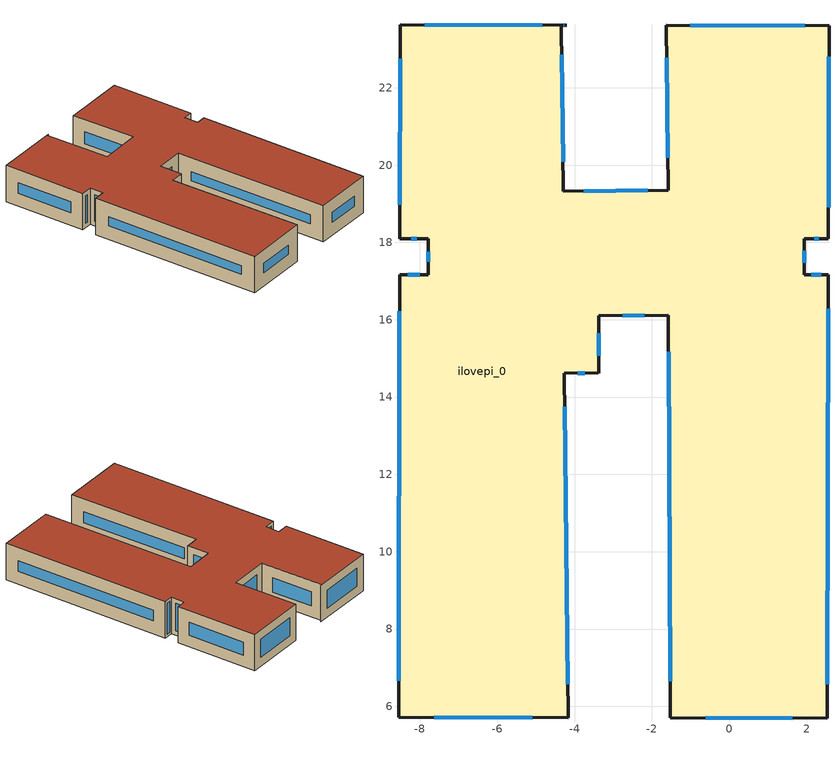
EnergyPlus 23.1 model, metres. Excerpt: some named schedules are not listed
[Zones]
ilovepi_0
 floor outside (90.1-2019 Nonresidential CZ 0 Exterior Floor (Mass)): -8.53,17.17 -7.79,17.17 -7.78,18.1 -8.52,18.1 -8.51,23.63 -4.21,23.62 -4.34,23.62 -4.29,19.32 -1.58,19.35 -1.63,23.61 2.58,23.6 2.57,18.1 1.94,18.1 1.94,17.17 2.57,17.17 2.54,5.69 -1.52,5.7 -1.57,16.11 -3.38,16.11 -3.37,14.62 -3.39,14.62 -4.26,14.61 -4.17,5.71 -8.55,5.72 z76
 wall outside (90.1-2019 Nonresidential CZ 0 Exterior Wall (Mass)): -3.37,14.62 -3.38,16.11 -1.57,16.11 -1.52,5.7 2.54,5.69 2.57,17.17 1.94,17.17 1.94,18.1 2.57,18.1 2.58,23.6 -1.63,23.61 -1.58,19.35 -4.29,19.32 -4.34,23.62 -4.21,23.62 -8.51,23.63 -8.52,18.1 -7.78,18.1 -7.79,17.17 -8.53,17.17 -8.55,5.72 -4.17,5.71 -4.26,14.61 -3.39,14.62 z76:78.5
 window (90.1-2019 Nonresidential CZ 0 Glazing (Operable)): -8.53,16.22 -8.55,6.67 z76.95:77.55; -0.61,5.7 1.63,5.69 z76.91:77.59; 2.54,6.57 2.56,16.29 / -8.51,22.75 -8.52,18.98 z76.88:77.62; 1.95,23.61 -1.01,23.61 / -4.84,23.62 -7.88,23.63 / -2.75,16.11 -2.2,16.11 z76.63:77.87; -2.11,19.34 -3.76,19.32 z76.53:77.97; -1.62,22.78 -1.59,20.19 z76.84:77.66; -4.28,23.62 -4.26,23.62 z76.06:78.44; -4.3,20.08 -4.33,22.85 z76.77:77.73; -3.37,15.07 -3.38,15.65 z76.45:78.05; -1.57,15.17 -1.52,6.65 z76.94:77.56; -7.63,5.72 -5.09,5.71 z76.93:77.57; -4.18,6.57 -4.25,13.75 z76.86:77.64; -3.92,14.62 -3.74,14.62 / -7.78,17.76 -7.79,17.5 z76.34:78.16; 2.2,18.1 2.31,18.1 z76.25:78.25; 1.94,17.48 1.94,17.79 z76.31:78.19; 2.38,17.17 2.12,17.17 z76.18:78.32; 2.57,18.9 2.58,22.8 z76.81:77.69; -8.23,18.1 -8.08,18.1 z76.3:78.2; -8,17.17 -8.31,17.17 z76.21:78.29
 roof outside (90.1-2019 Nonresidential CZ 0 Exterior Roof (Mass)): -7.79,17.17 -8.53,17.17 -8.55,5.72 -4.17,5.71 -4.26,14.61 -3.39,14.62 -3.37,14.62 -3.38,16.11 -1.57,16.11 -1.52,5.7 2.54,5.69 2.57,17.17 1.94,17.17 1.94,18.1 2.57,18.1 2.58,23.6 -1.63,23.61 -1.58,19.35 -4.29,19.32 -4.34,23.62 -4.21,23.62 -8.51,23.63 -8.52,18.1 -7.78,18.1 z78.5
[Site:GroundTemperature:BuildingSurface]
18, 18, 18, 18, 18, 18, 18, 18, 18, 18, 18, 18
[Site:GroundReflectance]
0.2, 0.2, 0.2, 0.2, 0.2, 0.2, 0.2, 0.2, 0.2, 0.2, 0.2, 0.2
[Site:GroundReflectance:SnowModifier]
1, 1
[Site:WeatherStation]
Wind Sensor Height Above Ground {m}=10; Wind Speed Profile Exponent=0.22; Wind Speed Profile Boundary Layer Thickness {m}=370; Air Temperature Sensor Height Above Ground {m}=1.5
[SizingPeriod:WeatherFileConditionType] Use Weather File Daylight Saving Period=No; Use Weather File Rain and Snow Indicators=No
Name | Period Selection | Day Type
Extreme Summer Weather Period for Design | SummerExtreme | SummerDesignDay
Extreme Winter Weather Period for Design | WinterExtreme | WinterDesignDay
[Building]
Building: North Axis {deg}=0; Terrain=Suburbs; Loads Convergence Tolerance Value=0.04; Temperature Convergence Tolerance Value {deltaC}=0.25; Solar Distribution=FullExterior; Maximum Number of Warmup Days=30; Minimum Number of Warmup Days=7
[Construction]
90.1-2019 Nonresidential CZ 0 Exterior Wall (Mass): Stucco_0.025_90.1-2019 Nonresidential CZ 0 Exterior Wall (Mass), Concrete_0.203_90.1-2019 Nonresidential CZ 0 Exterior Wall (Mass), Mineral Wool_0.006340168156952033_90.1-2019 Nonresidential CZ 0 Exterior Wall (Mass), Plaster_0.013_90.1-2019 Nonresidential CZ 0 Exterior Wall (Mass)
90.1-2019 Nonresidential CZ 0 Exterior Floor (Mass): Stucco_0.025_90.1-2019 Nonresidential CZ 0 Exterior Floor (Mass), Mineral Wool_0.005244967487677573_90.1-2019 Nonresidential CZ 0 Exterior Floor (Mass), Concrete_0.102_90.1-2019 Nonresidential CZ 0 Exterior Floor (Mass), Carpet_0.02_90.1-2019 Nonresidential CZ 0 Exterior Floor (Mass)
90.1-2019 Nonresidential CZ 0 Exterior Roof (Mass): Vaporpermeable Felt_0.003_90.1-2019 Nonresidential CZ 0 Exterior Roof (Mass), XPS Board_0.14713995500631277_90.1-2019 Nonresidential CZ 0 Exterior Roof (Mass), Concrete_0.203_90.1-2019 Nonresidential CZ 0 Exterior Roof (Mass), Acoustic Tile_0.005_90.1-2019 Nonresidential CZ 0 Exterior Roof (Mass)
90.1-2019 Nonresidential CZ 0 Glazing (Operable): 90.1-2019 Nonresidential CZ 0 Glazing (Operable)Window
[Material]
Stucco_0.025_90.1-2019 Nonresidential CZ 0 Exterior Wall (Mass): Roughness=Smooth; @90.1-2019 Nonresidential CZ 0 Exterior Wall (Mass):Stucco-Thickness@ [m]=0.025; @90.1-2019 Nonresidential CZ 0 Exterior Wall (Mass):Stucco-Conductivity@ [W/m-K]=0.72; @90.1-2019 Nonresidential CZ 0 Exterior Wall (Mass):Stucco-Density@ [kg/m3]=1856; @90.1-2019 Nonresidential CZ 0 Exterior Wall (Mass):Stucco-SpecificHeat@ [J/kg-K]=840; @90.1-2019 Nonresidential CZ 0 Exterior Wall (Mass):Stucco-ThermalEmittance@=0.9; @90.1-2019 Nonresidential CZ 0 Exterior Wall (Mass):Stucco-SolarAbsorptance@=0.7; @90.1-2019 Nonresidential CZ 0 Exterior Wall (Mass):Stucco-VisibleAbsorptance@=0.7
Concrete_0.203_90.1-2019 Nonresidential CZ 0 Exterior Wall (Mass): Roughness=Rough; @90.1-2019 Nonresidential CZ 0 Exterior Wall (Mass):Concrete-Thickness@ [m]=0.203; @90.1-2019 Nonresidential CZ 0 Exterior Wall (Mass):Concrete-Conductivity@ [W/m-K]=2; @90.1-2019 Nonresidential CZ 0 Exterior Wall (Mass):Concrete-Density@ [kg/m3]=2400; @90.1-2019 Nonresidential CZ 0 Exterior Wall (Mass):Concrete-SpecificHeat@ [J/kg-K]=950; @90.1-2019 Nonresidential CZ 0 Exterior Wall (Mass):Concrete-ThermalEmittance@=0.9; @90.1-2019 Nonresidential CZ 0 Exterior Wall (Mass):Concrete-SolarAbsorptance@=0.7; @90.1-2019 Nonresidential CZ 0 Exterior Wall (Mass):Concrete-VisibleAbsorptance@=0.7
Mineral Wool_0.006340168156952033_90.1-2019 Nonresidential CZ 0 Exterior Wall (Mass): Roughness=Rough; @90.1-2019 Nonresidential CZ 0 Exterior Wall (Mass):Mineral Wool-Thickness@ [m]=0.00634017; @90.1-2019 Nonresidential CZ 0 Exterior Wall (Mass):Mineral Wool-Conductivity@ [W/m-K]=0.041; @90.1-2019 Nonresidential CZ 0 Exterior Wall (Mass):Mineral Wool-Density@ [kg/m3]=155; @90.1-2019 Nonresidential CZ 0 Exterior Wall (Mass):Mineral Wool-SpecificHeat@ [J/kg-K]=1130; @90.1-2019 Nonresidential CZ 0 Exterior Wall (Mass):Mineral Wool-ThermalEmittance@=0.9; @90.1-2019 Nonresidential CZ 0 Exterior Wall (Mass):Mineral Wool-SolarAbsorptance@=0.7; @90.1-2019 Nonresidential CZ 0 Exterior Wall (Mass):Mineral Wool-VisibleAbsorptance@=0.7
Plaster_0.013_90.1-2019 Nonresidential CZ 0 Exterior Wall (Mass): Roughness=Rough; @90.1-2019 Nonresidential CZ 0 Exterior Wall (Mass):Plaster-Thickness@ [m]=0.013; @90.1-2019 Nonresidential CZ 0 Exterior Wall (Mass):Plaster-Conductivity@ [W/m-K]=1; @90.1-2019 Nonresidential CZ 0 Exterior Wall (Mass):Plaster-Density@ [kg/m3]=2000; @90.1-2019 Nonresidential CZ 0 Exterior Wall (Mass):Plaster-SpecificHeat@ [J/kg-K]=1130; @90.1-2019 Nonresidential CZ 0 Exterior Wall (Mass):Plaster-ThermalEmittance@=0.9; @90.1-2019 Nonresidential CZ 0 Exterior Wall (Mass):Plaster-SolarAbsorptance@=0.7; @90.1-2019 Nonresidential CZ 0 Exterior Wall (Mass):Plaster-VisibleAbsorptance@=0.7
Stucco_0.025_90.1-2019 Nonresidential CZ 0 Exterior Floor (Mass): Roughness=Smooth; @90.1-2019 Nonresidential CZ 0 Exterior Floor (Mass):Stucco-Thickness@ [m]=0.025; @90.1-2019 Nonresidential CZ 0 Exterior Floor (Mass):Stucco-Conductivity@ [W/m-K]=0.72; @90.1-2019 Nonresidential CZ 0 Exterior Floor (Mass):Stucco-Density@ [kg/m3]=1856; @90.1-2019 Nonresidential CZ 0 Exterior Floor (Mass):Stucco-SpecificHeat@ [J/kg-K]=840; @90.1-2019 Nonresidential CZ 0 Exterior Floor (Mass):Stucco-ThermalEmittance@=0.9; @90.1-2019 Nonresidential CZ 0 Exterior Floor (Mass):Stucco-SolarAbsorptance@=0.7; @90.1-2019 Nonresidential CZ 0 Exterior Floor (Mass):Stucco-VisibleAbsorptance@=0.7
Mineral Wool_0.005244967487677573_90.1-2019 Nonresidential CZ 0 Exterior Floor (Mass): Roughness=Rough; @90.1-2019 Nonresidential CZ 0 Exterior Floor (Mass):Mineral Wool-Thickness@ [m]=0.00524497; @90.1-2019 Nonresidential CZ 0 Exterior Floor (Mass):Mineral Wool-Conductivity@ [W/m-K]=0.041; @90.1-2019 Nonresidential CZ 0 Exterior Floor (Mass):Mineral Wool-Density@ [kg/m3]=155; @90.1-2019 Nonresidential CZ 0 Exterior Floor (Mass):Mineral Wool-SpecificHeat@ [J/kg-K]=1130; @90.1-2019 Nonresidential CZ 0 Exterior Floor (Mass):Mineral Wool-ThermalEmittance@=0.9; @90.1-2019 Nonresidential CZ 0 Exterior Floor (Mass):Mineral Wool-SolarAbsorptance@=0.7; @90.1-2019 Nonresidential CZ 0 Exterior Floor (Mass):Mineral Wool-VisibleAbsorptance@=0.7
Concrete_0.102_90.1-2019 Nonresidential CZ 0 Exterior Floor (Mass): Roughness=Rough; @90.1-2019 Nonresidential CZ 0 Exterior Floor (Mass):Concrete-Thickness@ [m]=0.102; @90.1-2019 Nonresidential CZ 0 Exterior Floor (Mass):Concrete-Conductivity@ [W/m-K]=2; @90.1-2019 Nonresidential CZ 0 Exterior Floor (Mass):Concrete-Density@ [kg/m3]=2400; @90.1-2019 Nonresidential CZ 0 Exterior Floor (Mass):Concrete-SpecificHeat@ [J/kg-K]=950; @90.1-2019 Nonresidential CZ 0 Exterior Floor (Mass):Concrete-ThermalEmittance@=0.9; @90.1-2019 Nonresidential CZ 0 Exterior Floor (Mass):Concrete-SolarAbsorptance@=0.7; @90.1-2019 Nonresidential CZ 0 Exterior Floor (Mass):Concrete-VisibleAbsorptance@=0.7
Carpet_0.02_90.1-2019 Nonresidential CZ 0 Exterior Floor (Mass): Roughness=MediumRough; @90.1-2019 Nonresidential CZ 0 Exterior Floor (Mass):Carpet-Thickness@ [m]=0.02; @90.1-2019 Nonresidential CZ 0 Exterior Floor (Mass):Carpet-Conductivity@ [W/m-K]=0.06; @90.1-2019 Nonresidential CZ 0 Exterior Floor (Mass):Carpet-Density@ [kg/m3]=288; @90.1-2019 Nonresidential CZ 0 Exterior Floor (Mass):Carpet-SpecificHeat@ [J/kg-K]=1380; @90.1-2019 Nonresidential CZ 0 Exterior Floor (Mass):Carpet-ThermalEmittance@=0.9; @90.1-2019 Nonresidential CZ 0 Exterior Floor (Mass):Carpet-SolarAbsorptance@=0.7; @90.1-2019 Nonresidential CZ 0 Exterior Floor (Mass):Carpet-VisibleAbsorptance@=0.7
Vaporpermeable Felt_0.003_90.1-2019 Nonresidential CZ 0 Exterior Roof (Mass): Roughness=Rough; @90.1-2019 Nonresidential CZ 0 Exterior Roof (Mass):Vaporpermeable Felt-Thickness@ [m]=0.003; @90.1-2019 Nonresidential CZ 0 Exterior Roof (Mass):Vaporpermeable Felt-Conductivity@ [W/m-K]=0.909091; @90.1-2019 Nonresidential CZ 0 Exterior Roof (Mass):Vaporpermeable Felt-Density@ [kg/m3]=0.5; @90.1-2019 Nonresidential CZ 0 Exterior Roof (Mass):Vaporpermeable Felt-SpecificHeat@ [J/kg-K]=1800; @90.1-2019 Nonresidential CZ 0 Exterior Roof (Mass):Vaporpermeable Felt-ThermalEmittance@=0.9; @90.1-2019 Nonresidential CZ 0 Exterior Roof (Mass):Vaporpermeable Felt-SolarAbsorptance@=0.7; @90.1-2019 Nonresidential CZ 0 Exterior Roof (Mass):Vaporpermeable Felt-VisibleAbsorptance@=0.7
XPS Board_0.14713995500631277_90.1-2019 Nonresidential CZ 0 Exterior Roof (Mass): Roughness=Rough; @90.1-2019 Nonresidential CZ 0 Exterior Roof (Mass):XPS Board-Thickness@ [m]=0.14714; @90.1-2019 Nonresidential CZ 0 Exterior Roof (Mass):XPS Board-Conductivity@ [W/m-K]=0.034; @90.1-2019 Nonresidential CZ 0 Exterior Roof (Mass):XPS Board-Density@ [kg/m3]=35; @90.1-2019 Nonresidential CZ 0 Exterior Roof (Mass):XPS Board-SpecificHeat@ [J/kg-K]=1400; @90.1-2019 Nonresidential CZ 0 Exterior Roof (Mass):XPS Board-ThermalEmittance@=0.9; @90.1-2019 Nonresidential CZ 0 Exterior Roof (Mass):XPS Board-SolarAbsorptance@=0.7; @90.1-2019 Nonresidential CZ 0 Exterior Roof (Mass):XPS Board-VisibleAbsorptance@=0.7
Concrete_0.203_90.1-2019 Nonresidential CZ 0 Exterior Roof (Mass): Roughness=Rough; @90.1-2019 Nonresidential CZ 0 Exterior Roof (Mass):Concrete-Thickness@ [m]=0.203; @90.1-2019 Nonresidential CZ 0 Exterior Roof (Mass):Concrete-Conductivity@ [W/m-K]=2; @90.1-2019 Nonresidential CZ 0 Exterior Roof (Mass):Concrete-Density@ [kg/m3]=2400; @90.1-2019 Nonresidential CZ 0 Exterior Roof (Mass):Concrete-SpecificHeat@ [J/kg-K]=950; @90.1-2019 Nonresidential CZ 0 Exterior Roof (Mass):Concrete-ThermalEmittance@=0.9; @90.1-2019 Nonresidential CZ 0 Exterior Roof (Mass):Concrete-SolarAbsorptance@=0.7; @90.1-2019 Nonresidential CZ 0 Exterior Roof (Mass):Concrete-VisibleAbsorptance@=0.7
Acoustic Tile_0.005_90.1-2019 Nonresidential CZ 0 Exterior Roof (Mass): Roughness=MediumSmooth; @90.1-2019 Nonresidential CZ 0 Exterior Roof (Mass):Acoustic Tile-Thickness@ [m]=0.005; @90.1-2019 Nonresidential CZ 0 Exterior Roof (Mass):Acoustic Tile-Conductivity@ [W/m-K]=0.06; @90.1-2019 Nonresidential CZ 0 Exterior Roof (Mass):Acoustic Tile-Density@ [kg/m3]=368; @90.1-2019 Nonresidential CZ 0 Exterior Roof (Mass):Acoustic Tile-SpecificHeat@ [J/kg-K]=590; @90.1-2019 Nonresidential CZ 0 Exterior Roof (Mass):Acoustic Tile-ThermalEmittance@=0.9; @90.1-2019 Nonresidential CZ 0 Exterior Roof (Mass):Acoustic Tile-SolarAbsorptance@=0.7; @90.1-2019 Nonresidential CZ 0 Exterior Roof (Mass):Acoustic Tile-VisibleAbsorptance@=0.7
[WindowMaterial:SimpleGlazingSystem]
90.1-2019 Nonresidential CZ 0 Glazing (Operable)Window: @90.1-2019 Nonresidential CZ 0 Glazing (Operable)-UValue@=3.52052; @90.1-2019 Nonresidential CZ 0 Glazing (Operable)-SolarHeatGainCoefficient@=0.2; @90.1-2019 Nonresidential CZ 0 Glazing (Operable)-VisibleTransmittance@=0.22
[Zone]
ilovepi_0: Rotation [deg]=0; Type=1; Multiplier=1; Volume [m3]=398.232; Area [m2]=159.293; Zone Inside Convection Algorithm=TARP; Zone Outside Convection Algorithm=DOE-2
[People]
People ilovepi_0: Zone or ZoneList=ilovepi_0; OccupancySchedule=occOffice; Number of People Calculation Method=People/Area; PeopleDensity [person/m2]=0.0714; Fraction Radiant=0.3; Sensible Heat Fraction=AUTOCALCULATE; Activity Level Schedule=ilovepi_0PeopleActivity; Carbon Dioxide Generation Rate [m3/s-W]=3.82E-08; Enable ASHRAE 55 Comfort Warnings=No; Mean Radiant Temperature Calculation Type=ZoneAveraged; Work Efficiency Schedule=ilovepi_0WorkEfficiency; Clothing Insulation Calculation Method=DynamicClothingModelASHRAE55; Air Velocity Schedule=AirSpeed 0; Thermal Comfort Model 1 Type=AdaptiveASH55; Thermal Comfort Model 2 Type=Pierce; Thermal Comfort Model 3 Type=Fanger
[ElectricEquipment]
ilovepi_0 Equipment: Zone or ZoneList=ilovepi_0; EquipmentAvailibilitySchedule=equipOffice; Design Level Calculation Method=Watts/Area; EquipmentPowerDensity [W/m2]=7; Fraction Latent=0; Fraction Radiant=.2; Fraction Lost=0
[Lights]
ilovepi_0 General lighting: Zone or ZoneList=ilovepi_0; LightsAvailibilitySchedule=lightsOffice; Design Level Calculation Method=Watts/Area; LightingPowerDensity [W/m2]=16; Return Air Fraction=0; Fraction Radiant=.42; Fraction Visible=.18; Fraction Replaceable=1
[Daylighting:Controls]
ilovepi_0_DaylCtrl: Zone=ilovepi_0; Daylighting Method=SplitFlux; @ilovepi_0-LightsAvailibilitySchedule@=lightsOffice; Lighting control type { 1 = continuous,2 = stepped,3 = continuous / off}=Continuous; Minimum Input Power Fraction for Continuous Dimming Control=0.1; Minimum Light Output Fraction for Continuous Dimming Control=0.1; Number of Stepped Control Steps=3; Probability Lighting will be Reset When Needed in Manual Stepped Control=1; Maximum Allowable Discomfort Glare Index=22; Daylighting Reference Point 1=ilovepi_0_DaylCtrlRefPt1; Fraction of Zone Controlled by Reference Point 1=1; @ilovepi_0-IlluminanceSetpoint@ [lux at Reference Point 1]=500
[ZoneVentilation:WindandStackOpenArea]
ilovepi_0NatVent_Buoy: Zone=ilovepi_0; Opening Area {m2}=41.9406; Opening Area Fraction Schedule=NatVentAvail_ilovepi_0; Opening Effectiveness=0; Effective Angle {deg}=0; Height Difference {m}=0.23324; Discharge Coefficient for Opening=0.6; Minimum Indoor Temperature {C}=22; Maximum Indoor Temperature {C}=100; Delta Temperature {deltaC}=1; Minimum Outdoor Temperature {C}=0; Maximum Outdoor Temperature {C}=30; Maximum Wind Speed {m/s}=40
[ZoneInfiltration:DesignFlowRate]
ilovepi_0Infiltration: Zone or ZoneList=ilovepi_0; Schedule=On; Design Flow Rate Calculation Method=Flow/ExteriorArea; Flow per Exterior Surface Area [m3/s-m2]=0.00056896; @ilovepi_0-InfiltrationConstantCoefficient@=1; @ilovepi_0-InfiltrationTemperatureCoefficient@=0; @ilovepi_0-InfiltrationWindVelocityCoefficient@=0; @ilovepi_0-InfiltrationWindVelocitySquaredCoefficient@=0
[WaterUse:Equipment]
DHW ilovepi_0: WaterPeakFlowRate [m3/s]=1.32691e-06; WaterSchedule=AllOn; Target Temperature Schedule=DHW Supply Temperature ilovepi_0; Hot Water Supply Temperature Schedule=DHW Supply Temperature ilovepi_0; Cold Water Supply Temperature Schedule=DHW Mains Temperature ilovepi_0; Zone=ilovepi_0
[Zone equipment]
ilovepi_0: ilovepi_0 Ideal Loads Air
[Sizing:Zone]
ilovepi_0: Zone Cooling Design Supply Air Temperature Input Method=SupplyAirTemperature; Zone Cooling Design Supply Air Temperature {C}=12; Zone Heating Design Supply Air Temperature Input Method=SupplyAirTemperature; Zone Heating Design Supply Air Temperature {C}=35; Zone Cooling Design Supply Air Humidity Ratio {kgWater/kgDryAir}=0.009; Zone Heating Design Supply Air Humidity Ratio {kgWater/kgDryAir}=0.004; Design Specification Outdoor Air Object=ilovepi_0MinFreshAir; Zone Heating Sizing Factor=1.15; Zone Cooling Sizing Factor=1.15; Cooling Design Air Flow Method=DesignDay; Heating Design Air Flow Method=DesignDay
[ZoneControl:Thermostat]
ilovepi_0 Thermostat: Zone or ZoneList=ilovepi_0; Control Type Schedule=ilovepi_0_ZoneControlTypeSched; Control 1=Dual Setpoint - Zone ilovepi_0
[ThermostatSetpoint:DualSetpoint]
Dual Setpoint - Zone ilovepi_0: Heating Setpoint Temperature Schedule=ilovepi_0Heating_SP_Sch; Cooling Setpoint Temperature Schedule=ilovepi_0Cooling_SP_Sch
[DesignSpecification:OutdoorAir]
ilovepi_0MinFreshAir: Outdoor Air Method=Sum; @ilovepi_0-MinFreshAirPerson@ [m3/s-person]=0.01; @ilovepi_0-MinFreshAirArea@ [m3/s-m2]=0.001; MechVentSchedule=AllOn
[Schedule:Constant]
On; AllOn: 1
AirSpeed 0: 0
ilovepi_0PeopleActivity: Any Number, 125.28
ilovepi_0WorkEfficiency: Any Number, 0
DHW Supply Temperature ilovepi_0: 60
DHW Mains Temperature ilovepi_0: 10
ilovepi_0_ZoneControlTypeSched: 4
[Schedule:Year]
occOffice: Fraction, occOffice_0, 1, 1, 12, 31
lightsOffice: Fraction, lightsOffice_0, 1, 1, 12, 31
equipOffice: Fraction, equipOffice_0, 1, 1, 12, 31
NatVentAvail_ilovepi_0: Fraction, NatVentAvail_ilovepi_0_0, 1, 1, 1, 7, NatVentAvail_ilovepi_0_1, 1, 8, 1, 14, NatVentAvail_ilovepi_0_2, 1, 15, 1, 21, NatVentAvail_ilovepi_0_3, 1, 22, 1, 28, NatVentAvail_ilovepi_0_4, 1, 29, 2, 4, NatVentAvail_ilovepi_0_5, 2, 5, 2, 11, NatVentAvail_ilovepi_0_6, 2, 12, 2, 18, NatVentAvail_ilovepi_0_7, 2, 19, 2, 25, NatVentAvail_ilovepi_0_8, 2, 26, 3, 4, NatVentAvail_ilovepi_0_9, 3, 5, 3, 11, NatVentAvail_ilovepi_0_10, 3, 12, 3, 18, NatVentAvail_ilovepi_0_11, 3, 19, 3, 25, NatVentAvail_ilovepi_0_12, 3, 26, 4, 1, NatVentAvail_ilovepi_0_13, 4, 2, 4, 8, NatVentAvail_ilovepi_0_14, 4, 9, 4, 15, NatVentAvail_ilovepi_0_15, 4, 16, 4, 22, NatVentAvail_ilovepi_0_16, 4, 23, 4, 29, NatVentAvail_ilovepi_0_17, 4, 30, 5, 6, NatVentAvail_ilovepi_0_18, 5, 7, 5, 13, NatVentAvail_ilovepi_0_19, 5, 14, 5, 20, NatVentAvail_ilovepi_0_20, 5, 21, 5, 27, NatVentAvail_ilovepi_0_21, 5, 28, 6, 3, NatVentAvail_ilovepi_0_22, 6, 4, 6, 10, NatVentAvail_ilovepi_0_23, 6, 11, 6, 17, NatVentAvail_ilovepi_0_24, 6, 18, 6, 24, NatVentAvail_ilovepi_0_25, 6, 25, 7, 1, NatVentAvail_ilovepi_0_26, 7, 2, 7, 8, NatVentAvail_ilovepi_0_27, 7, 9, 7, 15, NatVentAvail_ilovepi_0_28, 7, 16, 7, 22, NatVentAvail_ilovepi_0_29, 7, 23, 7, 29, NatVentAvail_ilovepi_0_30, 7, 30, 8, 5, NatVentAvail_ilovepi_0_31, 8, 6, 8, 12, NatVentAvail_ilovepi_0_32, 8, 13, 8, 19, NatVentAvail_ilovepi_0_33, 8, 20, 8, 26, NatVentAvail_ilovepi_0_34, 8, 27, 9, 2, NatVentAvail_ilovepi_0_35, 9, 3, 9, 9, NatVentAvail_ilovepi_0_36, 9, 10, 9, 16, NatVentAvail_ilovepi_0_37, 9, 17, 9, 23, NatVentAvail_ilovepi_0_38, 9, 24, 9, 30, NatVentAvail_ilovepi_0_39, 10, 1, 10, 7, NatVentAvail_ilovepi_0_40, 10, 8, 10, 14, NatVentAvail_ilovepi_0_41, 10, 15, 10, 21, NatVentAvail_ilovepi_0_42, 10, 22, 10, 28, NatVentAvail_ilovepi_0_43, 10, 29, 11, 4, NatVentAvail_ilovepi_0_44, 11, 5, 11, 11, NatVentAvail_ilovepi_0_45, 11, 12, 11, 18, NatVentAvail_ilovepi_0_46, 11, 19, 11, 25, NatVentAvail_ilovepi_0_47, 11, 26, 12, 2, NatVentAvail_ilovepi_0_48, 12, 3, 12, 9, NatVentAvail_ilovepi_0_49, 12, 10, 12, 16, NatVentAvail_ilovepi_0_50, 12, 17, 12, 23, NatVentAvail_ilovepi_0_51, 12, 24, 12, 30, NatVentAvail_ilovepi_0_52, 12, 31, 12, 31
[Schedule:Week:Daily]
occOffice_0: 77afecff-a476-41dd-8c3b-97a3d72eae15, 3cdbb90e-d508-4bd9-a2b2-b5e46d372a04, 3cdbb90e-d508-4bd9-a2b2-b5e46d372a04, 3cdbb90e-d508-4bd9-a2b2-b5e46d372a04, 3cdbb90e-d508-4bd9-a2b2-b5e46d372a04, 3cdbb90e-d508-4bd9-a2b2-b5e46d372a04, 77afecff-a476-41dd-8c3b-97a3d72eae15, 77afecff-a476-41dd-8c3b-97a3d72eae15, 77afecff-a476-41dd-8c3b-97a3d72eae15, 77afecff-a476-41dd-8c3b-97a3d72eae15, 77afecff-a476-41dd-8c3b-97a3d72eae15, 77afecff-a476-41dd-8c3b-97a3d72eae15
lightsOffice_0: 77afecff-a476-41dd-8c3b-97a3d72eae15, e7d21daa-d2e2-4568-ad80-a3e7dcaf24fa, e7d21daa-d2e2-4568-ad80-a3e7dcaf24fa, e7d21daa-d2e2-4568-ad80-a3e7dcaf24fa, e7d21daa-d2e2-4568-ad80-a3e7dcaf24fa, e7d21daa-d2e2-4568-ad80-a3e7dcaf24fa, 77afecff-a476-41dd-8c3b-97a3d72eae15, 77afecff-a476-41dd-8c3b-97a3d72eae15, 77afecff-a476-41dd-8c3b-97a3d72eae15, 77afecff-a476-41dd-8c3b-97a3d72eae15, 77afecff-a476-41dd-8c3b-97a3d72eae15, 77afecff-a476-41dd-8c3b-97a3d72eae15
equipOffice_0: 2f969b21-6d78-4228-b4c8-133b0d4738f6, a40b9c30-1c6e-4278-bc7c-e398b066c1d5, a40b9c30-1c6e-4278-bc7c-e398b066c1d5, a40b9c30-1c6e-4278-bc7c-e398b066c1d5, a40b9c30-1c6e-4278-bc7c-e398b066c1d5, a40b9c30-1c6e-4278-bc7c-e398b066c1d5, 2f969b21-6d78-4228-b4c8-133b0d4738f6, 2f969b21-6d78-4228-b4c8-133b0d4738f6, 2f969b21-6d78-4228-b4c8-133b0d4738f6, 2f969b21-6d78-4228-b4c8-133b0d4738f6, 2f969b21-6d78-4228-b4c8-133b0d4738f6, 2f969b21-6d78-4228-b4c8-133b0d4738f6
NatVentAvail_ilovepi_0_0: b2d96b69-7702-42cc-9f3e-a2e6b4e7502e, 8f758f91-eeb5-42f5-83e2-f1a5225bfb6d, 7b357316-e002-41b0-90ba-10a28365bf25, 3208c4e4-264d-46df-8e3a-dbbfe0e1c9ac, a1c35fc6-fc02-49b0-ab04-3904119361a0, 6e6665fb-a8ad-4a3f-b20a-c52716e33b64, a817f135-9fda-4d89-bc6f-9f628303a15e, b2d96b69-7702-42cc-9f3e-a2e6b4e7502e, b2d96b69-7702-42cc-9f3e-a2e6b4e7502e, b2d96b69-7702-42cc-9f3e-a2e6b4e7502e, b2d96b69-7702-42cc-9f3e-a2e6b4e7502e, b2d96b69-7702-42cc-9f3e-a2e6b4e7502e
NatVentAvail_ilovepi_0_1: 923cc883-6aeb-4817-8354-1ce01ef8d003, 8b688936-84cb-41a5-b512-0a88c09364f5, fc4652cd-9750-4766-bc43-fa1cb4d5b72e, a4eecf08-19d5-4f44-816a-c5e8e65f5247, 110bd965-130a-4fbe-863e-31cfd2a13e6a, 6678c713-ab41-4610-b3e7-ef18b7a071be, e4d18ad3-170b-4fd3-8763-180963ef480f, 923cc883-6aeb-4817-8354-1ce01ef8d003, 923cc883-6aeb-4817-8354-1ce01ef8d003, 923cc883-6aeb-4817-8354-1ce01ef8d003, 923cc883-6aeb-4817-8354-1ce01ef8d003, 923cc883-6aeb-4817-8354-1ce01ef8d003
NatVentAvail_ilovepi_0_2: 4945692c-a092-408f-bcc2-85827a83b991, d93b2bb9-fe5b-4204-8966-c2bcb133edd7, 110bd965-130a-4fbe-863e-31cfd2a13e6a, bd683d3f-4e36-48ff-b027-7c9a6049cb53, 8f758f91-eeb5-42f5-83e2-f1a5225bfb6d, f5458f4f-9994-455e-a534-d825cb49d885, 6111e6f6-132a-4dee-8ff1-3e51cda1336e, 4945692c-a092-408f-bcc2-85827a83b991, 4945692c-a092-408f-bcc2-85827a83b991, 4945692c-a092-408f-bcc2-85827a83b991, 4945692c-a092-408f-bcc2-85827a83b991, 4945692c-a092-408f-bcc2-85827a83b991
NatVentAvail_ilovepi_0_3: 42158886-a805-4fa8-830c-837c05a73d19, 2e38276f-2668-4825-a358-11a69fbc82e9, f5535fa5-d026-4534-8563-84ffe130eecb, 8c26d36b-fc77-457a-8561-88b7d5170205, 959279b9-92d5-4f4c-b98c-8aadd7917f5b, b2d96b69-7702-42cc-9f3e-a2e6b4e7502e, 6522e441-6110-42ae-854c-14bc0d0f2ea3, 42158886-a805-4fa8-830c-837c05a73d19, 42158886-a805-4fa8-830c-837c05a73d19, 42158886-a805-4fa8-830c-837c05a73d19, 42158886-a805-4fa8-830c-837c05a73d19, 42158886-a805-4fa8-830c-837c05a73d19
NatVentAvail_ilovepi_0_4: 5eb9f37b-24ba-425e-a0c9-2e63dc226c6a, eadf31ed-9147-47a9-8fea-2c64c77ad43b, 6035c42d-7d95-4d68-b7b9-7cf139d054ed, e0c62b86-9c9d-47cc-bc3a-aad0c60275e1, ae65a10d-3986-4d6e-bd7f-38b74284f995, 72a6caa0-c7cb-4529-8cd6-4cfc3fbe9612, eadf31ed-9147-47a9-8fea-2c64c77ad43b, 5eb9f37b-24ba-425e-a0c9-2e63dc226c6a, 5eb9f37b-24ba-425e-a0c9-2e63dc226c6a, 5eb9f37b-24ba-425e-a0c9-2e63dc226c6a, 5eb9f37b-24ba-425e-a0c9-2e63dc226c6a, 5eb9f37b-24ba-425e-a0c9-2e63dc226c6a
NatVentAvail_ilovepi_0_5: 238ab9e7-8e64-481f-9531-c4ac5fe0924c, 55befb54-ac09-4bb4-a377-b182a473eaed, 113e8304-76de-4e0d-af82-2129ea4af931, 0ef49508-9779-426f-b3a6-a87afd8e0e2c, 2951f985-d378-4f45-8f2a-dc14fab316f0, dfc7b11c-59c0-450a-a9c3-9f66e695c29f, 97db0794-5b47-49e0-aa2e-82a74def3b29, 238ab9e7-8e64-481f-9531-c4ac5fe0924c, 238ab9e7-8e64-481f-9531-c4ac5fe0924c, 238ab9e7-8e64-481f-9531-c4ac5fe0924c, 238ab9e7-8e64-481f-9531-c4ac5fe0924c, 238ab9e7-8e64-481f-9531-c4ac5fe0924c
NatVentAvail_ilovepi_0_6: 2bf630d9-5bd3-40b0-b344-f9a2060aa062, 4c78785f-c78c-4071-8a98-ef40d3909f0d, 2238ebfc-e639-472e-8e0b-19fc747db540, 1af69a87-0e4c-405e-99c7-affdd44c942b, 1360ea89-91c6-47ff-aea0-45be3bb1290d, 06da82b4-3047-4c17-9263-cbcae0e0e116, 987dd070-5208-44fe-b827-1ddd2e4cdb21, 2bf630d9-5bd3-40b0-b344-f9a2060aa062, 2bf630d9-5bd3-40b0-b344-f9a2060aa062, 2bf630d9-5bd3-40b0-b344-f9a2060aa062, 2bf630d9-5bd3-40b0-b344-f9a2060aa062, 2bf630d9-5bd3-40b0-b344-f9a2060aa062
NatVentAvail_ilovepi_0_7: 0358e983-0da4-4a33-b7a6-cb36acae028d, e54a4c5e-d9d6-44ef-a098-4602b413cb1c, 700f68cf-abf9-488f-8b87-fedaf1e974d9, 14a5099c-6b71-40a3-9332-1fbf90b50d66, 0f64e9b4-4039-40a9-b307-ec2be68aa798, 721cdc68-408d-4ba3-a8df-2cb5be2dc0d1, dda7bd4c-2955-4ca3-b985-2969f0c49f78, 0358e983-0da4-4a33-b7a6-cb36acae028d, 0358e983-0da4-4a33-b7a6-cb36acae028d, 0358e983-0da4-4a33-b7a6-cb36acae028d, 0358e983-0da4-4a33-b7a6-cb36acae028d, 0358e983-0da4-4a33-b7a6-cb36acae028d
NatVentAvail_ilovepi_0_8: c8f61c81-8d3d-4ce4-88c7-03efd6bd12a0, e0042a70-c855-4dd1-864a-8932d5e54446, 10e0b1cb-fe9a-412b-ab20-ad102ec8f1b9, 3c852195-26d6-40c5-a75f-7b839d56a299, 88ba6999-9422-4f23-a4bb-7154b4162739, d14d3b9e-ba0f-45af-bc5e-902035163e9a, 2cc91425-0ac0-447b-b40a-a50643db1fbf, c8f61c81-8d3d-4ce4-88c7-03efd6bd12a0, c8f61c81-8d3d-4ce4-88c7-03efd6bd12a0, c8f61c81-8d3d-4ce4-88c7-03efd6bd12a0, c8f61c81-8d3d-4ce4-88c7-03efd6bd12a0, c8f61c81-8d3d-4ce4-88c7-03efd6bd12a0
NatVentAvail_ilovepi_0_9: 6f3ea760-8591-4a4e-a1cd-e4bea13c6fce, 87445039-8d9c-4e1c-abbc-140af118a098, 2cc91425-0ac0-447b-b40a-a50643db1fbf, e1a0b653-4694-491f-a1ee-4613d9f6457e, 823596a7-18ec-40cd-a9e8-ca6c01d56799, f7546ad8-1bdc-409d-8caf-ec82fe46d174, c1437dbf-e5d5-4fb2-be59-364cb733d9f7, 6f3ea760-8591-4a4e-a1cd-e4bea13c6fce, 6f3ea760-8591-4a4e-a1cd-e4bea13c6fce, 6f3ea760-8591-4a4e-a1cd-e4bea13c6fce, 6f3ea760-8591-4a4e-a1cd-e4bea13c6fce, 6f3ea760-8591-4a4e-a1cd-e4bea13c6fce
NatVentAvail_ilovepi_0_10: fb6dbf27-fa88-4c3c-86a4-4fec71cb6f46, 2cc91425-0ac0-447b-b40a-a50643db1fbf, 918fa137-b057-41fa-8f57-4504a2bee953, dc205eba-50e4-4995-975b-273a773b70f0, 32807553-91ca-4906-a74b-72e237e2e209, 36aabb64-9909-410a-9c96-7d8a48b15553, f6bcee06-666a-4600-a84c-695b7902880a, fb6dbf27-fa88-4c3c-86a4-4fec71cb6f46, fb6dbf27-fa88-4c3c-86a4-4fec71cb6f46, fb6dbf27-fa88-4c3c-86a4-4fec71cb6f46, fb6dbf27-fa88-4c3c-86a4-4fec71cb6f46, fb6dbf27-fa88-4c3c-86a4-4fec71cb6f46
NatVentAvail_ilovepi_0_11: 2cc91425-0ac0-447b-b40a-a50643db1fbf, 7468cd36-b6ae-4262-a187-bae3cc8e850c, 0babd052-3774-44c8-b92f-34d2fab10b5a, 4c746487-906e-4b24-a16c-ae1c281e2258, fca27674-35be-4cce-a029-4e7cac004c00, 7a59da21-dbbc-4a25-b548-ca24e0247770, 37902a86-8aed-4836-9f35-330f4fcfd47f, 2cc91425-0ac0-447b-b40a-a50643db1fbf, 2cc91425-0ac0-447b-b40a-a50643db1fbf, 2cc91425-0ac0-447b-b40a-a50643db1fbf, 2cc91425-0ac0-447b-b40a-a50643db1fbf, 2cc91425-0ac0-447b-b40a-a50643db1fbf
NatVentAvail_ilovepi_0_12: b2b28aa6-6cd3-40f8-80a5-00fb6da9000e, 6b16b031-80c4-4e24-b3bb-f49775a716db, b4cbcafa-cbc4-4897-88a2-7c3860291e64, b73ee703-25cd-4235-8766-da1c84eaab00, 757829d4-1f13-4372-b09e-7b97781f23ba, 11a0f153-1924-4a14-becf-5cf45aa51582, e1d4dada-92d9-4e89-8998-22da5c35389c, b2b28aa6-6cd3-40f8-80a5-00fb6da9000e, b2b28aa6-6cd3-40f8-80a5-00fb6da9000e, b2b28aa6-6cd3-40f8-80a5-00fb6da9000e, b2b28aa6-6cd3-40f8-80a5-00fb6da9000e, b2b28aa6-6cd3-40f8-80a5-00fb6da9000e
NatVentAvail_ilovepi_0_13: 02048ef3-90a4-41f7-bd9c-e9b423f51c34, 5d9b22ca-6d49-496b-ad44-6325da66efbc, fb9fd87b-5f3a-4473-ab9c-58259cee8114, 584b56b3-c0c7-4218-96bc-29099a87832c, 5c54d89d-c530-48ba-8d97-96585f581324, 81cae682-b9c1-48ee-86cf-e3a3b7a274b0, f392f750-6359-4ae5-82fc-e1967533c19f, 02048ef3-90a4-41f7-bd9c-e9b423f51c34, 02048ef3-90a4-41f7-bd9c-e9b423f51c34, 02048ef3-90a4-41f7-bd9c-e9b423f51c34, 02048ef3-90a4-41f7-bd9c-e9b423f51c34, 02048ef3-90a4-41f7-bd9c-e9b423f51c34
NatVentAvail_ilovepi_0_14: 73380ce5-3941-4b61-8c09-f90729039a22, c58c21fc-84c0-4577-b1af-56f050f1b59a, 7a9ec7cb-d980-42e6-aaa6-94550c0e27ed, 6ea2f916-839f-4a86-83c4-e70ec86fde58, be6fd88f-c9b9-4d88-a852-e4d4e26d3909, 2fa32d0a-86a4-4da2-a4c5-b9a68b26edf8, 8ff66744-45cb-4bc8-b904-0c4258b9145c, 73380ce5-3941-4b61-8c09-f90729039a22, 73380ce5-3941-4b61-8c09-f90729039a22, 73380ce5-3941-4b61-8c09-f90729039a22, 73380ce5-3941-4b61-8c09-f90729039a22, 73380ce5-3941-4b61-8c09-f90729039a22
NatVentAvail_ilovepi_0_15: 2c8b7896-2e96-4c64-9744-60bded293533, c2acd286-d5bf-4bc9-b21c-76bcfc52d240, 9f3a4a3b-b446-42c4-8b6a-6d49cc934c6b, 022dffee-6e43-4ed8-a225-c4f1bd587f9e, f07f2b17-6e0d-4d76-becb-30b17bbe1c07, 3bf5cff8-ccfb-4052-8e8a-06f898ea771f, 9042022a-8541-4fbb-b6c8-053f40fdbff1, 2c8b7896-2e96-4c64-9744-60bded293533, 2c8b7896-2e96-4c64-9744-60bded293533, 2c8b7896-2e96-4c64-9744-60bded293533, 2c8b7896-2e96-4c64-9744-60bded293533, 2c8b7896-2e96-4c64-9744-60bded293533
NatVentAvail_ilovepi_0_16: d0b3175d-9eb3-465d-bb04-a2b045452233, c1f79f58-bb58-4cef-9728-de5ef34e7891, d2d04b61-dfca-4f14-9572-bae4a8423b8c, e091a1d2-34b7-4b9a-bda3-37ffe05fb98e, cb245012-9911-4e8d-b688-43df39c6577e, 22539aa5-5499-4064-8601-dd186cb4eca5, eb80c89e-7f11-4c47-8e29-f10e999dc986, d0b3175d-9eb3-465d-bb04-a2b045452233, d0b3175d-9eb3-465d-bb04-a2b045452233, d0b3175d-9eb3-465d-bb04-a2b045452233, d0b3175d-9eb3-465d-bb04-a2b045452233, d0b3175d-9eb3-465d-bb04-a2b045452233
NatVentAvail_ilovepi_0_17: d246ae69-756c-428a-9ed2-5167bed7919a, 8912a532-6566-4ea7-bcb3-bcacdd4b7cdc, b5bf336d-bddb-4f9e-99f4-6b72be682ad1, 79d1eb29-45af-4f72-a940-e9ed51d8e90e, 1f22487e-bbb5-4589-8dd0-f605cd97f139, 138f4486-0003-40f3-91f6-317663c5689b, 42a2efd1-bc46-4b4b-ab2f-0e331cb43129, d246ae69-756c-428a-9ed2-5167bed7919a, d246ae69-756c-428a-9ed2-5167bed7919a, d246ae69-756c-428a-9ed2-5167bed7919a, d246ae69-756c-428a-9ed2-5167bed7919a, d246ae69-756c-428a-9ed2-5167bed7919a
NatVentAvail_ilovepi_0_18: 4c155ff3-877d-4817-937e-7c5725e61751, a0c15b12-d9dc-464a-825f-a015f9de8cf0, b0315e8d-6e89-40e8-aff2-32573358b9a8, 4c155ff3-877d-4817-937e-7c5725e61751, ba542770-6cbb-4ec2-a488-e2acdba92252, db36382c-f7ce-49df-ae83-79691e3b8611, acb29394-a6cf-474f-858a-ee32eccf27f7, 4c155ff3-877d-4817-937e-7c5725e61751, 4c155ff3-877d-4817-937e-7c5725e61751, 4c155ff3-877d-4817-937e-7c5725e61751, 4c155ff3-877d-4817-937e-7c5725e61751, 4c155ff3-877d-4817-937e-7c5725e61751
NatVentAvail_ilovepi_0_19: d233e97b-9571-4d91-b6eb-dd69faddb7b4, ef3d13a6-03d8-4f7a-b83c-60d3edec97d0, 11603aa9-d37f-4fc8-8e69-5b9a08f642ed, 8ed5fae2-0d2a-4dac-88cc-6a60d6fe8d64, 699537a3-a3d7-41c8-83fe-0a6f1e7df817, 46e2377d-2051-4e65-9828-6116fe63514b, 46c2f095-b277-47e8-8900-e1d99d0193d4, d233e97b-9571-4d91-b6eb-dd69faddb7b4, d233e97b-9571-4d91-b6eb-dd69faddb7b4, d233e97b-9571-4d91-b6eb-dd69faddb7b4, d233e97b-9571-4d91-b6eb-dd69faddb7b4, d233e97b-9571-4d91-b6eb-dd69faddb7b4
NatVentAvail_ilovepi_0_20: 4e6bba1b-d5bf-48fb-b7cc-fefe15d9454d, b9a7c0c4-12b6-4204-af21-53e5046b5fa0, d233e97b-9571-4d91-b6eb-dd69faddb7b4, ef0bb394-6054-4620-91c3-54efb0a381cc, f9433e3c-aa13-4a92-88d7-2ff27c801675, 4f7d5f94-65b3-47c5-a468-e55929c48f16, 4c87f8f7-5781-4065-bdfb-37583dd0d7ff, 4e6bba1b-d5bf-48fb-b7cc-fefe15d9454d, 4e6bba1b-d5bf-48fb-b7cc-fefe15d9454d, 4e6bba1b-d5bf-48fb-b7cc-fefe15d9454d, 4e6bba1b-d5bf-48fb-b7cc-fefe15d9454d, 4e6bba1b-d5bf-48fb-b7cc-fefe15d9454d
NatVentAvail_ilovepi_0_21: 2c21b433-871e-4998-bfac-261370765709, 55befb54-ac09-4bb4-a377-b182a473eaed, 9ed06aa8-e6b6-478e-86c9-83b4ca0839f9, d49c5459-03c2-49c9-8a6a-8b4161442513, 0264adce-78c1-47fa-b240-e5773100a9db, df97dc46-62d4-45ff-ad01-4cfcb7597b5f, a3558d00-2cc3-4d2b-b760-f21c3afe2128, 2c21b433-871e-4998-bfac-261370765709, 2c21b433-871e-4998-bfac-261370765709, 2c21b433-871e-4998-bfac-261370765709, 2c21b433-871e-4998-bfac-261370765709, 2c21b433-871e-4998-bfac-261370765709
NatVentAvail_ilovepi_0_22: 814b4f3a-6aa2-47b1-92b3-c619e37b2a43, 9a35c699-fd3b-4305-822c-edb1bb3525ad, 1388d8c5-1448-4957-8a50-4b0159f55713, 43f8e5f3-979a-4f71-b3d3-e91f1bb90a20, fc440e60-27a4-4126-8982-8b237aeab3c6, 6f7293f9-4135-46f0-9bfd-d8957ea5d0aa, 9a186672-b120-43e5-95ad-9603c47adc18, 814b4f3a-6aa2-47b1-92b3-c619e37b2a43, 814b4f3a-6aa2-47b1-92b3-c619e37b2a43, 814b4f3a-6aa2-47b1-92b3-c619e37b2a43, 814b4f3a-6aa2-47b1-92b3-c619e37b2a43, 814b4f3a-6aa2-47b1-92b3-c619e37b2a43
NatVentAvail_ilovepi_0_23: 9e15970e-f430-4b10-94f2-25de3cf45b63, 447bbeb7-1f65-4b11-8bc2-b78248cbb6b6, e478baa8-3a9a-4d91-8937-838577f00ab4, e3360746-cc4c-4a80-819c-b63e502aae81, 54561635-a552-4a5e-9aa8-505d0e734e19, 13a015a5-6b0a-424d-8c9c-9fc27ecb52c8, 9fc66af8-3341-4dc5-bc45-b17d0bc04114, 9e15970e-f430-4b10-94f2-25de3cf45b63, 9e15970e-f430-4b10-94f2-25de3cf45b63, 9e15970e-f430-4b10-94f2-25de3cf45b63, 9e15970e-f430-4b10-94f2-25de3cf45b63, 9e15970e-f430-4b10-94f2-25de3cf45b63
NatVentAvail_ilovepi_0_24: d10c1d81-92aa-46ca-8f4c-22dc0c59a93a, 9133d11e-c3fe-41fe-bd28-3c72dbab7f3e, e5089cd4-195e-45cd-be5c-42c691db2da3, dd277800-3468-4c24-aa25-cb94119363c1, de8dd394-7eae-460f-8418-c4d3ec85c0f4, 889c9c5a-fb77-4fee-ae42-d6aca75d64e0, cd548092-bf6d-4c95-9ff6-5ca86a27d5a9, d10c1d81-92aa-46ca-8f4c-22dc0c59a93a, d10c1d81-92aa-46ca-8f4c-22dc0c59a93a, d10c1d81-92aa-46ca-8f4c-22dc0c59a93a, d10c1d81-92aa-46ca-8f4c-22dc0c59a93a, d10c1d81-92aa-46ca-8f4c-22dc0c59a93a
NatVentAvail_ilovepi_0_25: 90317217-db08-4a42-bf4c-26b76ccf362e, 5bad3466-f5b1-40c0-bf4e-78216e36f5dd, 91247725-b4bd-421e-8b02-de46f400ce90, 058db240-5a5b-4e50-8b43-46dc827624c5, 51d5c84e-7588-43f2-bc92-e4e0c7eaa041, 57cc4e9d-3d8d-4c59-8fcb-72b98983a1b1, 0b84ee5c-6482-4172-bb41-1cb28f3edbdd, 90317217-db08-4a42-bf4c-26b76ccf362e, 90317217-db08-4a42-bf4c-26b76ccf362e, 90317217-db08-4a42-bf4c-26b76ccf362e, 90317217-db08-4a42-bf4c-26b76ccf362e, 90317217-db08-4a42-bf4c-26b76ccf362e
NatVentAvail_ilovepi_0_26: 1817d0fc-7c28-4619-aca5-9846f8e0374e, 53e9e60a-70e5-4ab4-8e8c-64d5be2e7427, a2b015db-0067-498e-8e80-4b089f7cce68, fafd033d-48aa-44e7-b6bf-af74f2f8bc29, 3e91ab41-d685-409b-abdb-0c444630adea, c6823b0f-7f54-40b2-8b67-89cd7c4b8201, afdef8c1-bddd-46ab-8e21-3fde1980d4e5, 1817d0fc-7c28-4619-aca5-9846f8e0374e, 1817d0fc-7c28-4619-aca5-9846f8e0374e, 1817d0fc-7c28-4619-aca5-9846f8e0374e, 1817d0fc-7c28-4619-aca5-9846f8e0374e, 1817d0fc-7c28-4619-aca5-9846f8e0374e
NatVentAvail_ilovepi_0_27: 0e0afde9-dd3e-47b9-8f16-ffdcbdad394e, f506d54c-bc18-4aa3-aadc-b163d5d00f24, 4a95e8e4-8cc2-4a91-9d00-3a43a81e8a6c, 7b69b4c8-daf1-48f6-9b0d-d3dce05f0c46, 6a103ddb-a483-4b19-88e5-9bfb6a027761, 28381437-1e60-4a26-9530-67bbb5114053, 636bd43f-11c6-4b30-a165-d48e0e668253, 0e0afde9-dd3e-47b9-8f16-ffdcbdad394e, 0e0afde9-dd3e-47b9-8f16-ffdcbdad394e, 0e0afde9-dd3e-47b9-8f16-ffdcbdad394e, 0e0afde9-dd3e-47b9-8f16-ffdcbdad394e, 0e0afde9-dd3e-47b9-8f16-ffdcbdad394e
NatVentAvail_ilovepi_0_28: d653d923-fac0-42a5-9d34-dfa37f27b240, a5307c19-52e1-4a01-b323-8619610d2a7a, d8d050d9-9849-487c-81f1-4501b1a40af1, 1af5c5ec-75e4-4be1-9a31-96478946453b, 79d1eb29-45af-4f72-a940-e9ed51d8e90e, 297af743-1b15-445f-83ba-fedd2d208362, 2c21b433-871e-4998-bfac-261370765709, d653d923-fac0-42a5-9d34-dfa37f27b240, d653d923-fac0-42a5-9d34-dfa37f27b240, d653d923-fac0-42a5-9d34-dfa37f27b240, d653d923-fac0-42a5-9d34-dfa37f27b240, d653d923-fac0-42a5-9d34-dfa37f27b240
NatVentAvail_ilovepi_0_29: 51cf2f04-cc4e-4604-ba6e-1c7877f6c7f7, 838a02b8-7f03-489f-8c4d-dbdcb58a76bb, 155fa246-88dc-4767-b4a4-845308c36d1d, d598268c-4a7d-43fa-9f6f-52bb1db29063, 79d1eb29-45af-4f72-a940-e9ed51d8e90e, 79d1eb29-45af-4f72-a940-e9ed51d8e90e, 9ae45f25-0604-4246-a0b2-30ea445fcc62, 51cf2f04-cc4e-4604-ba6e-1c7877f6c7f7, 51cf2f04-cc4e-4604-ba6e-1c7877f6c7f7, 51cf2f04-cc4e-4604-ba6e-1c7877f6c7f7, 51cf2f04-cc4e-4604-ba6e-1c7877f6c7f7, 51cf2f04-cc4e-4604-ba6e-1c7877f6c7f7
NatVentAvail_ilovepi_0_30: 06fbbdf3-dae0-4477-b315-4d01e961189c, 2cc91425-0ac0-447b-b40a-a50643db1fbf, 6dfe891f-468e-49ad-a082-7dc45211d115, 5c2fe43a-1269-42dd-868b-c7be7b09d620, 759c9a8b-df29-4b3f-91ff-2201aa1f25ca, c2b6aa0a-6b69-4d8d-8908-02a8c5512ae2, 3fdeb11e-dfa9-46c5-9862-c8eee8fc8d3a, 06fbbdf3-dae0-4477-b315-4d01e961189c, 06fbbdf3-dae0-4477-b315-4d01e961189c, 06fbbdf3-dae0-4477-b315-4d01e961189c, 06fbbdf3-dae0-4477-b315-4d01e961189c, 06fbbdf3-dae0-4477-b315-4d01e961189c
NatVentAvail_ilovepi_0_31: 195e5453-7feb-4a17-85c6-430c7e631736, ef0bb394-6054-4620-91c3-54efb0a381cc, 155fa246-88dc-4767-b4a4-845308c36d1d, 17b7423f-a5fc-4fb4-9843-acfe960a3960, 84d4c894-4344-49a3-b65d-69968a272041, 72ac80b8-87fc-491b-988c-a66842f6430d, ef76171c-9dd0-489e-bd20-1117e9525e45, 195e5453-7feb-4a17-85c6-430c7e631736, 195e5453-7feb-4a17-85c6-430c7e631736, 195e5453-7feb-4a17-85c6-430c7e631736, 195e5453-7feb-4a17-85c6-430c7e631736, 195e5453-7feb-4a17-85c6-430c7e631736
NatVentAvail_ilovepi_0_32: a8ad22e0-a412-4f80-8a41-c9460ad83266, 1d77746a-4e66-4615-93fc-f05e99e3f2d5, a1ade6f0-e79c-4c8e-8845-afcb799179a5, a47fe93e-ed88-419a-9396-e9964e23713d, 6a454732-41bb-43d4-afa7-924e964b123d, b95dd3f3-e88e-4dcf-8030-bea9de4669b0, bb1531f1-075c-4188-973b-802b4c7447dc, a8ad22e0-a412-4f80-8a41-c9460ad83266, a8ad22e0-a412-4f80-8a41-c9460ad83266, a8ad22e0-a412-4f80-8a41-c9460ad83266, a8ad22e0-a412-4f80-8a41-c9460ad83266, a8ad22e0-a412-4f80-8a41-c9460ad83266
NatVentAvail_ilovepi_0_33: ec821766-b419-4a37-8025-c87684159ed2, 37233a5a-a42b-482b-a596-f0a45652f565, be968d11-0c9c-49bd-af2a-b38aec3129fc, ca9fbcfa-13d0-485b-aebb-f148552bf10c, 156de6d8-2a3b-46af-bb42-98620a1126d3, 9ed06aa8-e6b6-478e-86c9-83b4ca0839f9, 57e46c4f-fe84-44b6-8c63-b6df87f3003d, ec821766-b419-4a37-8025-c87684159ed2, ec821766-b419-4a37-8025-c87684159ed2, ec821766-b419-4a37-8025-c87684159ed2, ec821766-b419-4a37-8025-c87684159ed2, ec821766-b419-4a37-8025-c87684159ed2
NatVentAvail_ilovepi_0_34: 08587b78-d9a6-458f-9f17-5445080bb44a, e034a787-dd1a-4d71-921f-7db5838ede91, aa3a4b9a-4ca0-40d4-91e0-019cf6b734f6, f3b24b31-bfc8-4a59-8658-b83e01655807, bb594523-f42f-4111-a0d1-9fd7a7ee4cfb, 18ee68c9-78c9-4e63-9cd2-ded147bf0c83, daec531a-36c5-4395-accf-ea8f4cb99e51, 08587b78-d9a6-458f-9f17-5445080bb44a, 08587b78-d9a6-458f-9f17-5445080bb44a, 08587b78-d9a6-458f-9f17-5445080bb44a, 08587b78-d9a6-458f-9f17-5445080bb44a, 08587b78-d9a6-458f-9f17-5445080bb44a
NatVentAvail_ilovepi_0_35: f37983cc-ccb5-4112-bdd8-8b6e717c4696, 1e560c28-d9d1-4859-9f04-3faeaaf200ac, 923cc883-6aeb-4817-8354-1ce01ef8d003, b5f9adb6-7c99-48dd-a0ae-f1d564ecb2c4, 987dd070-5208-44fe-b827-1ddd2e4cdb21, 48d74e4d-2537-4359-9e43-021508ae8c03, 5fd7e7a9-0ef2-47e6-9a08-287d5ba6a2e9, f37983cc-ccb5-4112-bdd8-8b6e717c4696, f37983cc-ccb5-4112-bdd8-8b6e717c4696, f37983cc-ccb5-4112-bdd8-8b6e717c4696, f37983cc-ccb5-4112-bdd8-8b6e717c4696, f37983cc-ccb5-4112-bdd8-8b6e717c4696
NatVentAvail_ilovepi_0_36: 42b81d66-a1c2-46bb-a312-fe778a41b6c5, 4e6bba1b-d5bf-48fb-b7cc-fefe15d9454d, d10a236c-fb9a-4ffb-b8e7-f28c9adc1bce, 5bdc477e-0769-430b-93a1-51412ab8d9f8, 1cff0737-be65-43bd-b235-c313e2b6860e, 352a6cd8-c1c3-4d4b-b57a-1c99d37035d8, 91247725-b4bd-421e-8b02-de46f400ce90, 42b81d66-a1c2-46bb-a312-fe778a41b6c5, 42b81d66-a1c2-46bb-a312-fe778a41b6c5, 42b81d66-a1c2-46bb-a312-fe778a41b6c5, 42b81d66-a1c2-46bb-a312-fe778a41b6c5, 42b81d66-a1c2-46bb-a312-fe778a41b6c5
NatVentAvail_ilovepi_0_37: 79d1eb29-45af-4f72-a940-e9ed51d8e90e, 5200dc91-9090-413d-a9f6-8c13b95e4d24, 78133936-d4b3-4e60-9c36-ede5038c7b77, f3e1b44a-160a-4653-8840-2ee293679353, 8b003950-7e9d-45df-8cd2-45c28dfa8f9f, 8f758f91-eeb5-42f5-83e2-f1a5225bfb6d, 352f487e-0d19-48a7-b4e5-a60718d5c403, 79d1eb29-45af-4f72-a940-e9ed51d8e90e, 79d1eb29-45af-4f72-a940-e9ed51d8e90e, 79d1eb29-45af-4f72-a940-e9ed51d8e90e, 79d1eb29-45af-4f72-a940-e9ed51d8e90e, 79d1eb29-45af-4f72-a940-e9ed51d8e90e
NatVentAvail_ilovepi_0_38: 4065ef60-eab0-4282-8e33-196539fb637a, 43d5e008-95c2-4fca-b1fc-878366c7e702, 42b81d66-a1c2-46bb-a312-fe778a41b6c5, 0cd06c42-ceb6-4149-8d39-10c85a484a6d, 275205d3-7854-45c8-bd9f-f361d1b0c1e5, 61e2c39a-2268-40ff-a60d-5f0f2d31c334, a0614cf5-361b-4290-9239-d35e37f73423, 4065ef60-eab0-4282-8e33-196539fb637a, 4065ef60-eab0-4282-8e33-196539fb637a, 4065ef60-eab0-4282-8e33-196539fb637a, 4065ef60-eab0-4282-8e33-196539fb637a, 4065ef60-eab0-4282-8e33-196539fb637a
NatVentAvail_ilovepi_0_39: a723cf7c-828a-4c29-955b-acc4ec38affd, 81c5bd13-d65a-4bec-8f41-09e281f5dbc1, 5b09a1b5-f703-4ed6-96d7-ce5d5b094bde, cbd8548a-aba9-4732-bd60-301799006903, 83a4b71d-98db-4b3d-af3c-b7740c7e9daa, 06e836ec-7563-46b6-8828-212833d8473d, 79d1eb29-45af-4f72-a940-e9ed51d8e90e, a723cf7c-828a-4c29-955b-acc4ec38affd, a723cf7c-828a-4c29-955b-acc4ec38affd, a723cf7c-828a-4c29-955b-acc4ec38affd, a723cf7c-828a-4c29-955b-acc4ec38affd, a723cf7c-828a-4c29-955b-acc4ec38affd
NatVentAvail_ilovepi_0_40: d598268c-4a7d-43fa-9f6f-52bb1db29063, c940188f-912e-4f43-9e72-9870b8e46125, 107d3150-23a9-43f5-b62d-5c8726b3aa7d, 1ab07b88-6705-4a45-89ef-4a548c848f62, cacbbd68-96b0-4621-895b-1d185101bfba, 03f1ae3a-1553-403a-b0f0-b2a2220f2f61, 0b4943cd-de6a-4d10-b9ef-c5e78f34c2c4, d598268c-4a7d-43fa-9f6f-52bb1db29063, d598268c-4a7d-43fa-9f6f-52bb1db29063, d598268c-4a7d-43fa-9f6f-52bb1db29063, d598268c-4a7d-43fa-9f6f-52bb1db29063, d598268c-4a7d-43fa-9f6f-52bb1db29063
